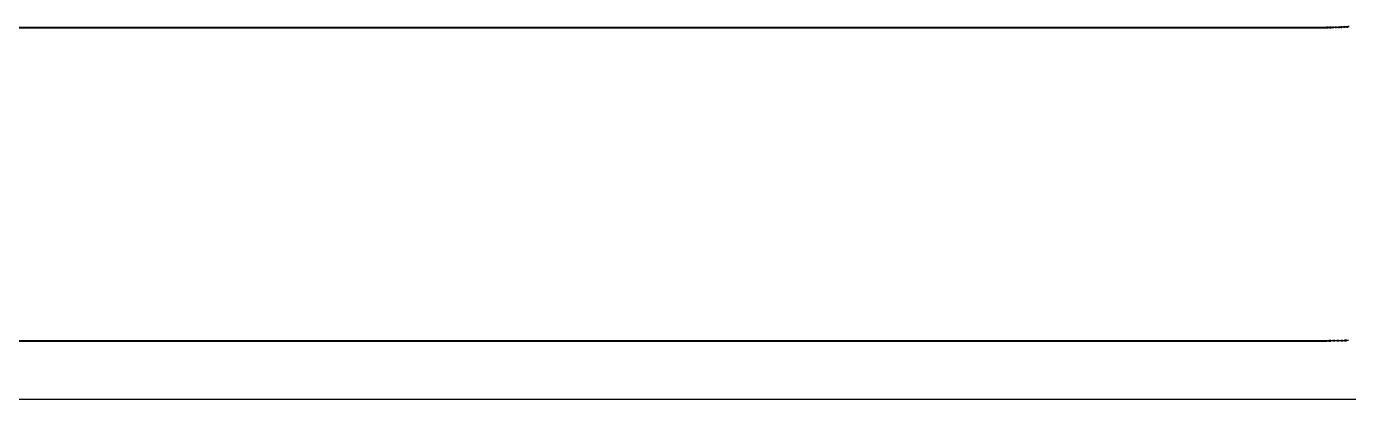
# Model space of a CAD drawing. Header units: metres. Extents: x 0.2 to 42.3, y 0.9 to 39.
# Drawn here: x 29.826 to 31.938, y 22.504 to 23.1 of the extents above; entities that cross this region are included whole.
import ezdxf

# ---------------------------------------------------------------- set-up
doc = ezdxf.new("R2010")
doc.units = ezdxf.units.M
doc.layers.add('BSA_MATERIAL_SECTION', color=7, linetype='Continuous')

msp = doc.modelspace()

# ---------------------------------------------------------------- linework, layer by layer
at = {"layer": 'BSA_MATERIAL_SECTION'}
for p, q in [((31.9345, 23.1001), (31.9367, 23.1002)), ((31.9389, 23.1004), (31.9367, 23.1002)), ((26.8934, 23.0991), (31.9033, 23.0991)), ((26.8934, 23.0983), (31.9033, 23.0983)), ((31.9055, 23.0991), (31.9033, 23.0991)), ((31.9033, 23.0987), (31.9033, 23.0991)), ((31.9033, 23.0987), (31.9033, 23.0991)), ((31.9033, 23.0987), (31.9033, 23.0983)), ((31.9033, 23.0987), (31.9033, 23.0983)), ((31.9033, 23.0983), (31.9055, 23.0983)), ((31.9055, 23.0991), (31.9078, 23.0991)), ((31.9078, 23.0983), (31.9055, 23.0983)), ((31.91, 23.0992), (31.9078, 23.0991)), ((31.9078, 23.0983), (31.91, 23.0984)), ((31.91, 23.0992), (31.9122, 23.0992)), ((31.9122, 23.0984), (31.91, 23.0984)), ((31.9144, 23.0993), (31.9122, 23.0992)), ((31.9122, 23.0984), (31.9145, 23.0985)), ((31.9144, 23.0993), (31.9167, 23.0993)), ((31.9167, 23.0985), (31.9145, 23.0985)), ((31.9189, 23.0994), (31.9167, 23.0993)), ((31.9167, 23.0985), (31.9189, 23.0986)), ((31.9189, 23.0994), (31.9211, 23.0994)), ((31.9211, 23.0986), (31.9189, 23.0986)), ((31.9233, 23.0995), (31.9211, 23.0994)), ((31.9211, 23.0986), (31.9234, 23.0987)), ((31.9233, 23.0995), (31.9256, 23.0996)), ((31.9256, 23.0988), (31.9234, 23.0987)), ((31.9278, 23.0997), (31.9256, 23.0996)), ((31.9256, 23.0988), (31.9278, 23.0989)), ((31.9278, 23.0997), (31.93, 23.0998)), ((31.9301, 23.099), (31.9278, 23.0989)), ((31.9322, 23.1), (31.93, 23.0998)), ((31.9301, 23.099), (31.9323, 23.0992)), ((31.9322, 23.1), (31.9345, 23.1001)), ((31.9345, 23.0993), (31.9323, 23.0992)), ((31.9345, 23.0993), (31.9367, 23.0994)), ((31.939, 23.0996), (31.9367, 23.0994)), ((26.8934, 22.5983), (31.9033, 22.5983)), ((26.8934, 22.5975), (31.9033, 22.5975)), ((31.9033, 22.5983), (31.9065, 22.5983)), ((31.9033, 22.5979), (31.9033, 22.5983)), ((31.9033, 22.5979), (31.9033, 22.5983)), ((31.9033, 22.5979), (31.9033, 22.5975)), ((31.9033, 22.5979), (31.9033, 22.5975)), ((31.9065, 22.5975), (31.9033, 22.5975)), ((31.9096, 22.5983), (31.9065, 22.5983)), ((31.9065, 22.5975), (31.9096, 22.5975)), ((31.9096, 22.5983), (31.9128, 22.5984)), ((31.9128, 22.5976), (31.9096, 22.5975)), ((31.9159, 22.5984), (31.9128, 22.5984)), ((31.9128, 22.5976), (31.9159, 22.5976)), ((31.9159, 22.5984), (31.9191, 22.5985)), ((31.9191, 22.5977), (31.9159, 22.5976)), ((31.9222, 22.5985), (31.9191, 22.5985)), ((31.9191, 22.5977), (31.9222, 22.5977)), ((31.9222, 22.5985), (31.9254, 22.5986)), ((31.9254, 22.5978), (31.9222, 22.5977)), ((31.9285, 22.5986), (31.9254, 22.5986)), ((31.9254, 22.5978), (31.9286, 22.5978)), ((31.9285, 22.5986), (31.9317, 22.5987)), ((31.9317, 22.5979), (31.9286, 22.5978)), ((31.9348, 22.5988), (31.9317, 22.5987)), ((31.9317, 22.5979), (31.9349, 22.598)), ((31.9348, 22.5988), (31.938, 22.5989)), ((31.938, 22.5981), (31.9349, 22.598)), ((28.6962, 22.5047), (32.2783, 22.5047)), ((32.2783, 22.5039), (28.6962, 22.5039))]:
    msp.add_line(p, q, dxfattribs=at)

doc.saveas('drawing.dxf')
